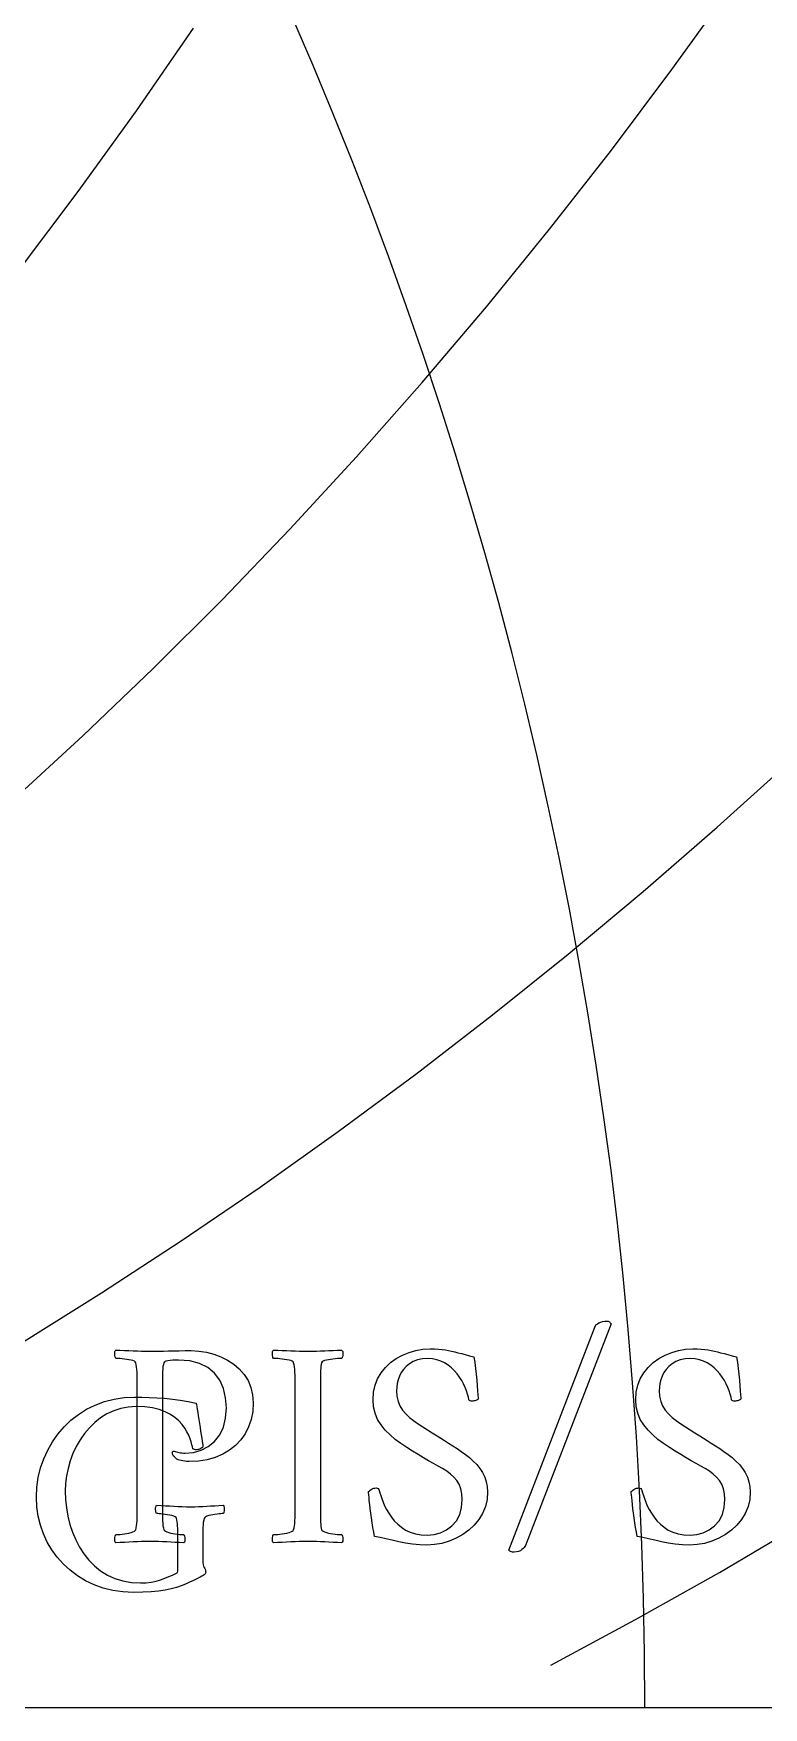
# Model space of a CAD drawing. Header units: millimetres. Extents: x -1 to 120, y -1 to 120.
# Drawn here: x 47.54 to 57.16, y 0 to 22.06 of the extents above; entities that cross this region are included whole.
import ezdxf

# ---------------------------------------------------------------- set-up
doc = ezdxf.new("R2010")
doc.units = ezdxf.units.MM
for name, color, linetype in [('CUT_OUTER', 1, 'Continuous'), ('ENGRAVE', 7, 'Continuous'), ('ENGRAVE_FINE', 8, 'Continuous'), ('TEXT', 5, 'Continuous')]:
    doc.layers.add(name, color=color, linetype=linetype)

msp = doc.modelspace()

# ---------------------------------------------------------------- linework, layer by layer
at = {"layer": 'CUT_OUTER'}
msp.add_lwpolyline([(0, 0), (120, 0), (120, 0)], dxfattribs=at)
msp.add_arc((0, 0), 120, 0, 90, dxfattribs=at)
at = {"layer": 'ENGRAVE'}
for points in [[(38.2726, 5.3159), (39.3149, 5.9509), (40.3473, 6.6118), (41.3693, 7.2985), (42.3804, 8.0108), (43.3802, 8.7484), (44.3683, 9.511), (45.3442, 10.2986), (46.3074, 11.1108), (47.2576, 11.9474), (48.1942, 12.808), (49.117, 13.6925), (50.0254, 14.6006), (50.9191, 15.5319), (51.7976, 16.4861), (52.6607, 17.463), (53.5078, 18.4622), (54.3387, 19.4834), (55.153, 20.5262), (55.9503, 21.5903), (56.7304, 22.6754)], [(37.557, 9.084), (38.523, 9.8515), (39.4752, 10.6456), (40.4131, 11.4658), (41.3363, 12.3119), (42.2441, 13.1838), (43.1362, 14.081), (44.012, 15.0032), (44.8711, 15.9502), (45.713, 16.9216), (46.5372, 17.9171), (47.3432, 18.9363), (48.1307, 19.9789), (48.8991, 21.0445), (49.6481, 22.1327)], [(54.3551, 0.5579), (55.4686, 1.1579), (56.5753, 1.7815), (57.675, 2.4286), (58.7672, 3.0989), (59.8515, 3.7924), (60.9276, 4.509), (61.9952, 5.2483), (63.0539, 6.0104), (64.1033, 6.7949), (65.1431, 7.6017), (66.1729, 8.4305), (67.1925, 9.2812), (68.2015, 10.1536), (69.1997, 11.0474), (70.1865, 11.9623), (71.1619, 12.8982), (72.1254, 13.8547), (73.0768, 14.8317), (74.0159, 15.8288), (74.9422, 16.8457), (75.8556, 17.8822), (76.7559, 18.9379), (77.6427, 20.0126)], [(38.6379, 0.4053), (39.7532, 0.8675), (40.863, 1.355), (41.9666, 1.8677), (43.0637, 2.4054), (44.1539, 2.968), (45.2368, 3.5554), (46.3119, 4.1674), (47.3788, 4.804), (48.4371, 5.4648), (49.4865, 6.1498), (50.5264, 6.8588), (51.5566, 7.5915), (52.5767, 8.3478), (53.5862, 9.1274), (54.5848, 9.9302), (55.5721, 10.7558), (56.5477, 11.6042), (57.5114, 12.4749)], [(0, 0), (120, 0)]]:
    msp.add_lwpolyline(points, dxfattribs=at)
for radius in [116.16, 110.4, 104.88, 71.76]:
    msp.add_arc((0, 0), radius, 0, 90, dxfattribs=at)
at = {"layer": 'ENGRAVE_FINE'}
for radius in [100.1586, 87.9254, 55.5946]:
    msp.add_arc((0, 0), radius, 0, 90, dxfattribs=at)
at = {"layer": 'TEXT'}
for points in [[(55.0973, 5.0916), (55.1083, 5.0907), (55.1179, 5.0882), (55.126, 5.0839), (55.1326, 5.0779), (55.138, 5.0714), (55.1424, 5.0656), (55.1458, 5.0606), (55.1482, 5.0563), (54.02, 2.1339), (54.0143, 2.1233), (54.0048, 2.1109), (53.9917, 2.0969), (53.975, 2.0811), (53.9545, 2.0665), (53.9304, 2.0561), (53.9026, 2.0498), (53.8712, 2.0478), (53.8514, 2.0486), (53.8354, 2.0512), (53.823, 2.0555), (53.8144, 2.0615), (53.8084, 2.0675), (53.8041, 2.0718), (53.8015, 2.0743), (53.8006, 2.0752), (54.9445, 5.0368), (54.9488, 5.0417), (54.9578, 5.0485), (54.9713, 5.0573), (54.9896, 5.0681), (55.0117, 5.0784), (55.0371, 5.0857), (55.0656, 5.0901), (55.0973, 5.0916)], [(50.4356, 4.0143), (50.429, 3.9023), (50.4091, 3.7974), (50.3761, 3.6996), (50.3298, 3.6089), (50.2717, 3.5266), (50.203, 3.4541), (50.1238, 3.3914), (50.034, 3.3386), (49.9353, 3.2966), (49.8289, 3.2666), (49.7149, 3.2486), (49.5933, 3.2426), (49.5764, 3.2431), (49.5571, 3.2445), (49.5353, 3.247), (49.5111, 3.2504), (49.4868, 3.2548), (49.465, 3.2602), (49.4457, 3.2666), (49.4288, 3.2739), (49.4239, 3.2787), (49.4171, 3.2852), (49.4082, 3.2934), (49.3975, 3.3033), (49.3872, 3.3149), (49.3798, 3.3283), (49.3754, 3.3433), (49.374, 3.3601), (49.3752, 3.3701), (49.3789, 3.3767), (49.385, 3.3799), (49.3935, 3.3797), (49.4095, 3.3756), (49.4259, 3.3714), (49.4428, 3.3668), (49.4601, 3.3621), (49.4783, 3.3578), (49.4974, 3.3547), (49.5174, 3.3529), (49.5385, 3.3523), (49.6494, 3.3619), (49.751, 3.391), (49.8433, 3.4393), (49.9263, 3.507), (49.9949, 3.5926), (50.0438, 3.6946), (50.0732, 3.8129), (50.083, 3.9477), (50.0732, 4.0836), (50.0438, 4.2053), (49.9949, 4.3128), (49.9263, 4.4061), (49.8379, 4.4815), (49.7295, 4.5353), (49.6009, 4.5676), (49.4523, 4.5784), (49.4324, 4.5782), (49.4077, 4.5774), (49.3785, 4.5762), (49.3446, 4.5745), (49.3121, 4.5711), (49.2873, 4.5647), (49.27, 4.5554), (49.2604, 4.5432), (49.2534, 4.5225), (49.2481, 4.4957), (49.2446, 4.4627), (49.2427, 4.4237), (49.2419, 4.3814), (49.2413, 4.339), (49.2409, 4.2962), (49.2408, 4.2533), (49.2408, 2.6236), (49.2409, 2.5813), (49.2413, 2.5404), (49.2419, 2.501), (49.2427, 2.463), (49.2446, 2.4275), (49.2481, 2.3954), (49.2534, 2.3668), (49.2604, 2.3416), (49.2672, 2.332), (49.2799, 2.323), (49.2985, 2.3144), (49.323, 2.3063), (49.3508, 2.2991), (49.3793, 2.2931), (49.4086, 2.2883), (49.4386, 2.2848), (49.4666, 2.2822), (49.49, 2.2804), (49.5087, 2.2793), (49.5228, 2.2789), (49.5281, 2.2696), (49.5321, 2.2573), (49.5349, 2.2422), (49.5365, 2.224), (49.5364, 2.2059), (49.5341, 2.1908), (49.5296, 2.1785), (49.5228, 2.1692), (49.4647, 2.173), (49.4077, 2.1766), (49.352, 2.1799), (49.2976, 2.1829), (49.2433, 2.1855), (49.1884, 2.1873), (49.1327, 2.1884), (49.0762, 2.1888), (49.0213, 2.1884), (48.9661, 2.1873), (48.9106, 2.1855), (48.8549, 2.1829), (48.7987, 2.1799), (48.7418, 2.1766), (48.6841, 2.173), (48.6257, 2.1692), (48.619, 2.1785), (48.6145, 2.1908), (48.6121, 2.2059), (48.612, 2.224), (48.6136, 2.2422), (48.6164, 2.2573), (48.6205, 2.2696), (48.6257, 2.2789), (48.6398, 2.2793), (48.6585, 2.2804), (48.6819, 2.2822), (48.71, 2.2848), (48.7401, 2.2883), (48.7697, 2.2931), (48.7988, 2.2991), (48.8275, 2.3063), (48.8526, 2.3144), (48.8711, 2.323), (48.8829, 2.332), (48.8882, 2.3416), (48.8952, 2.3668), (48.9004, 2.3954), (48.904, 2.4275), (48.9058, 2.463), (48.9067, 2.501), (48.9073, 2.5404), (48.9077, 2.5813), (48.9078, 2.6236), (48.9078, 4.2572), (48.9077, 4.2997), (48.9073, 4.3409), (48.9067, 4.381), (48.9058, 4.4198), (48.904, 4.4561), (48.9004, 4.4888), (48.8952, 4.5178), (48.8882, 4.5432), (48.8829, 4.5542), (48.8711, 4.5637), (48.8526, 4.5718), (48.8275, 4.5784), (48.7988, 4.5839), (48.7697, 4.5887), (48.7401, 4.5927), (48.71, 4.596), (48.6819, 4.5986), (48.6585, 4.6005), (48.6398, 4.6016), (48.6257, 4.6019), (48.6205, 4.6112), (48.6164, 4.6235), (48.6136, 4.6386), (48.612, 4.6568), (48.6121, 4.6749), (48.6145, 4.6901), (48.619, 4.7023), (48.6257, 4.7116), (48.6841, 4.7095), (48.7418, 4.7072), (48.7987, 4.7046), (48.8549, 4.7018), (48.9106, 4.6992), (48.9661, 4.6974), (49.0213, 4.6963), (49.0762, 4.6959), (49.1341, 4.6962), (49.1942, 4.6969), (49.2566, 4.6981), (49.3211, 4.6999), (49.389, 4.7016), (49.4616, 4.7028), (49.5389, 4.7035), (49.6208, 4.7038), (49.7215, 4.6988), (49.8201, 4.6837), (49.9164, 4.6586), (50.0105, 4.6235), (50.0994, 4.5788), (50.18, 4.525), (50.2522, 4.4622), (50.3161, 4.3904), (50.3684, 4.3096), (50.4057, 4.22), (50.4281, 4.1215), (50.4356, 4.0143)], [(51.1564, 4.6959), (51.2128, 4.6963), (51.2685, 4.6974), (51.3235, 4.6992), (51.3777, 4.7018), (51.4322, 4.7046), (51.4879, 4.7072), (51.5448, 4.7095), (51.603, 4.7116), (51.6097, 4.7023), (51.6142, 4.6901), (51.6166, 4.6749), (51.6167, 4.6568), (51.6151, 4.6386), (51.6123, 4.6235), (51.6082, 4.6112), (51.603, 4.6019), (51.5888, 4.6016), (51.5697, 4.6005), (51.5457, 4.5986), (51.5168, 4.596), (51.4859, 4.5927), (51.4561, 4.5887), (51.4272, 4.5839), (51.3993, 4.5784), (51.3748, 4.5718), (51.3562, 4.5637), (51.3434, 4.5542), (51.3366, 4.5432), (51.3313, 4.5221), (51.3273, 4.4981), (51.3245, 4.4712), (51.3229, 4.4413), (51.322, 4.4092), (51.3214, 4.3757), (51.321, 4.3407), (51.3209, 4.3042), (51.3209, 4.2983), (51.3209, 4.2924), (51.3209, 4.2866), (51.3209, 4.2807), (51.3209, 4.2748), (51.3209, 4.2689), (51.3209, 4.2631), (51.3209, 4.2572), (51.3209, 2.6236), (51.3209, 2.6177), (51.3209, 2.6119), (51.3209, 2.606), (51.3209, 2.6001), (51.3209, 2.5942), (51.3209, 2.5884), (51.3209, 2.5825), (51.3209, 2.5766), (51.321, 2.5403), (51.3214, 2.5056), (51.322, 2.4727), (51.3229, 2.4415), (51.3245, 2.4125), (51.3273, 2.3861), (51.3313, 2.3625), (51.3366, 2.3416), (51.3434, 2.332), (51.3562, 2.323), (51.3748, 2.3144), (51.3993, 2.3063), (51.4272, 2.2991), (51.4561, 2.2931), (51.4859, 2.2883), (51.5168, 2.2848), (51.5457, 2.2822), (51.5697, 2.2804), (51.5888, 2.2793), (51.603, 2.2789), (51.6082, 2.2696), (51.6123, 2.2573), (51.6151, 2.2422), (51.6167, 2.224), (51.6166, 2.2059), (51.6142, 2.1908), (51.6097, 2.1785), (51.603, 2.1692), (51.5448, 2.173), (51.4879, 2.1766), (51.4322, 2.1799), (51.3777, 2.1829), (51.3235, 2.1855), (51.2685, 2.1873), (51.2128, 2.1884), (51.1564, 2.1888), (51.1013, 2.1884), (51.0457, 2.1873), (50.9896, 2.1855), (50.9331, 2.1829), (50.876, 2.1799), (50.8185, 2.1766), (50.7605, 2.173), (50.702, 2.1692), (50.6952, 2.1785), (50.6907, 2.1908), (50.6884, 2.2059), (50.6883, 2.224), (50.6898, 2.2422), (50.6927, 2.2573), (50.6967, 2.2696), (50.702, 2.2789), (50.7162, 2.2793), (50.7353, 2.2804), (50.7593, 2.2822), (50.7881, 2.2848), (50.8191, 2.2883), (50.8494, 2.2931), (50.8789, 2.2991), (50.9076, 2.3063), (50.9327, 2.3144), (50.9512, 2.323), (50.9631, 2.332), (50.9683, 2.3416), (50.9753, 2.3668), (50.9806, 2.3954), (50.9841, 2.4275), (50.986, 2.463), (50.9868, 2.501), (50.9874, 2.5404), (50.9878, 2.5813), (50.9879, 2.6236), (50.9879, 4.2572), (50.9878, 4.2997), (50.9874, 4.3409), (50.9868, 4.381), (50.986, 4.4198), (50.9841, 4.4561), (50.9806, 4.4888), (50.9753, 4.5178), (50.9683, 4.5432), (50.9631, 4.5542), (50.9512, 4.5637), (50.9327, 4.5718), (50.9076, 4.5784), (50.8789, 4.5839), (50.8494, 4.5887), (50.8191, 4.5927), (50.7881, 4.596), (50.7593, 4.5986), (50.7353, 4.6005), (50.7162, 4.6016), (50.702, 4.6019), (50.6967, 4.6112), (50.6927, 4.6235), (50.6898, 4.6386), (50.6883, 4.6568), (50.6884, 4.6749), (50.6907, 4.6901), (50.6952, 4.7023), (50.702, 4.7116), (50.7605, 4.7095), (50.8185, 4.7072), (50.876, 4.7046), (50.9331, 4.7018), (50.9896, 4.6992), (51.0457, 4.6974), (51.1013, 4.6963), (51.1564, 4.6959)], [(52.7664, 4.7273), (52.8246, 4.7264), (52.8776, 4.7239), (52.9255, 4.7196), (52.9682, 4.7136), (53.0086, 4.7061), (53.0495, 4.6974), (53.0909, 4.6875), (53.1327, 4.6764), (53.1774, 4.6641), (53.2272, 4.6509), (53.2822, 4.6367), (53.3423, 4.6215), (53.3534, 4.5465), (53.3634, 4.4702), (53.3721, 4.3927), (53.3795, 4.314), (53.3858, 4.2397), (53.3908, 4.1754), (53.3946, 4.1212), (53.3971, 4.077), (53.3969, 4.0678), (53.3923, 4.0598), (53.3832, 4.0531), (53.3697, 4.0476), (53.3548, 4.0433), (53.3413, 4.0403), (53.3293, 4.0384), (53.3188, 4.0378), (53.3058, 4.0388), (53.2943, 4.0417), (53.2843, 4.0466), (53.2757, 4.0535), (53.2698, 4.0902), (53.26, 4.1299), (53.2463, 4.1725), (53.2287, 4.218), (53.2073, 4.2645), (53.1822, 4.3101), (53.1534, 4.3546), (53.121, 4.3982), (53.085, 4.4395), (53.0456, 4.4771), (53.0027, 4.511), (52.9564, 4.5412), (52.9069, 4.5661), (52.8541, 4.5838), (52.7982, 4.5945), (52.739, 4.598), (52.6648, 4.5938), (52.599, 4.5814), (52.5414, 4.5605), (52.4922, 4.5314), (52.4504, 4.4962), (52.4149, 4.457), (52.3857, 4.4139), (52.3629, 4.3669), (52.3458, 4.3182), (52.3336, 4.2699), (52.3262, 4.2222), (52.3238, 4.1749), (52.3288, 4.1017), (52.3439, 4.0349), (52.3689, 3.9744), (52.4041, 3.9203), (52.4469, 3.8708), (52.4952, 3.8243), (52.5488, 3.7807), (52.6078, 3.7401), (52.6696, 3.7007), (52.7317, 3.6608), (52.794, 3.6204), (52.8565, 3.5795), (52.9048, 3.5494), (52.9555, 3.5178), (53.0086, 3.4847), (53.0642, 3.4502), (53.1205, 3.414), (53.1758, 3.3758), (53.2302, 3.3356), (53.2835, 3.2935), (53.334, 3.2488), (53.3795, 3.201), (53.4202, 3.1499), (53.4559, 3.0957), (53.485, 3.038), (53.5059, 2.9767), (53.5183, 2.9117), (53.5225, 2.843), (53.5153, 2.7423), (53.4936, 2.6476), (53.4575, 2.5591), (53.4069, 2.4767), (53.345, 2.4018), (53.2747, 2.3357), (53.1961, 2.2784), (53.1092, 2.2299), (53.0168, 2.1914), (52.9217, 2.1638), (52.8239, 2.1473), (52.7234, 2.1418), (52.6282, 2.1445), (52.5348, 2.1526), (52.4431, 2.166), (52.3532, 2.1849), (52.2664, 2.2054), (52.1842, 2.224), (52.1067, 2.2407), (52.0339, 2.2554), (52.0225, 2.3132), (52.0119, 2.3729), (52.0019, 2.4346), (51.9928, 2.4983), (51.9844, 2.5609), (51.9771, 2.6197), (51.9707, 2.6746), (51.9653, 2.7255), (51.961, 2.7698), (51.958, 2.8048), (51.9561, 2.8305), (51.9555, 2.8469), (51.9657, 2.8563), (51.9766, 2.865), (51.9882, 2.873), (52.0006, 2.8802), (52.0134, 2.8862), (52.0265, 2.8905), (52.0399, 2.8931), (52.0535, 2.8939), (52.0694, 2.8917), (52.0819, 2.8851), (52.0909, 2.8741), (52.0966, 2.8587), (52.104, 2.8287), (52.1147, 2.7935), (52.1285, 2.7533), (52.1455, 2.7079), (52.1663, 2.6595), (52.1916, 2.6104), (52.2212, 2.5606), (52.2552, 2.51), (52.2941, 2.4612), (52.3385, 2.4165), (52.3882, 2.376), (52.4433, 2.3396), (52.5046, 2.3096), (52.573, 2.2882), (52.6486, 2.2753), (52.7312, 2.2711), (52.8203, 2.2788), (52.9036, 2.3019), (52.9809, 2.3405), (53.0524, 2.3945), (53.1124, 2.4624), (53.1552, 2.5428), (53.181, 2.6357), (53.1895, 2.7411), (53.185, 2.817), (53.1714, 2.8841), (53.1488, 2.9424), (53.1171, 2.9919), (53.0781, 3.0354), (53.0338, 3.0761), (52.9841, 3.1138), (52.929, 3.1486), (52.8701, 3.1823), (52.809, 3.2171), (52.7458, 3.2529), (52.6803, 3.2896), (52.6072, 3.3338), (52.5329, 3.3802), (52.4573, 3.4288), (52.3806, 3.4796), (52.3063, 3.5338), (52.2381, 3.5927), (52.176, 3.6562), (52.1201, 3.7244), (52.0738, 3.7981), (52.0407, 3.8782), (52.0209, 3.9646), (52.0143, 4.0574), (52.021, 4.1559), (52.0412, 4.2479), (52.0749, 4.3332), (52.122, 4.4119), (52.1799, 4.4831), (52.2459, 4.5456), (52.32, 4.5996), (52.4021, 4.645), (52.4895, 4.681), (52.5794, 4.7067), (52.6717, 4.7221), (52.7664, 4.7273)], [(56.2255, 4.7273), (56.2837, 4.7264), (56.3367, 4.7239), (56.3845, 4.7196), (56.4273, 4.7136), (56.4677, 4.7061), (56.5086, 4.6974), (56.5499, 4.6875), (56.5918, 4.6764), (56.6365, 4.6641), (56.6863, 4.6509), (56.7413, 4.6367), (56.8014, 4.6215), (56.8125, 4.5465), (56.8224, 4.4702), (56.8311, 4.3927), (56.8386, 4.314), (56.8448, 4.2397), (56.8499, 4.1754), (56.8537, 4.1212), (56.8562, 4.077), (56.856, 4.0678), (56.8513, 4.0598), (56.8423, 4.0531), (56.8288, 4.0476), (56.8139, 4.0433), (56.8004, 4.0403), (56.7884, 4.0384), (56.7779, 4.0378), (56.7649, 4.0388), (56.7534, 4.0417), (56.7434, 4.0466), (56.7348, 4.0535), (56.7289, 4.0902), (56.7191, 4.1299), (56.7054, 4.1725), (56.6878, 4.218), (56.6664, 4.2645), (56.6413, 4.3101), (56.6125, 4.3546), (56.5801, 4.3982), (56.5441, 4.4395), (56.5046, 4.4771), (56.4618, 4.511), (56.4155, 4.5412), (56.3659, 4.5661), (56.3132, 4.5838), (56.2572, 4.5945), (56.1981, 4.598), (56.1239, 4.5938), (56.0581, 4.5814), (56.0005, 4.5605), (55.9513, 4.5314), (55.9094, 4.4962), (55.8739, 4.457), (55.8448, 4.4139), (55.822, 4.3669), (55.8049, 4.3182), (55.7927, 4.2699), (55.7853, 4.2222), (55.7829, 4.1749), (55.7879, 4.1017), (55.8029, 4.0349), (55.828, 3.9744), (55.8632, 3.9203), (55.906, 3.8708), (55.9542, 3.8243), (56.0079, 3.7807), (56.0669, 3.7401), (56.1287, 3.7007), (56.1908, 3.6608), (56.2531, 3.6204), (56.3156, 3.5795), (56.3639, 3.5494), (56.4145, 3.5178), (56.4677, 3.4847), (56.5232, 3.4502), (56.5796, 3.414), (56.6349, 3.3758), (56.6892, 3.3356), (56.7426, 3.2935), (56.7931, 3.2488), (56.8386, 3.201), (56.8792, 3.1499), (56.915, 3.0957), (56.9441, 3.038), (56.9649, 2.9767), (56.9774, 2.9117), (56.9816, 2.843), (56.9744, 2.7423), (56.9527, 2.6476), (56.9166, 2.5591), (56.866, 2.4767), (56.8041, 2.4018), (56.7338, 2.3357), (56.6552, 2.2784), (56.5683, 2.2299), (56.4759, 2.1914), (56.3808, 2.1638), (56.2829, 2.1473), (56.1824, 2.1418), (56.0873, 2.1445), (55.9939, 2.1526), (55.9022, 2.166), (55.8122, 2.1849), (55.7254, 2.2054), (55.6433, 2.224), (55.5658, 2.2407), (55.493, 2.2554), (55.4816, 2.3132), (55.4709, 2.3729), (55.461, 2.4346), (55.4518, 2.4983), (55.4435, 2.5609), (55.4362, 2.6197), (55.4298, 2.6746), (55.4244, 2.7255), (55.4201, 2.7698), (55.4171, 2.8048), (55.4152, 2.8305), (55.4146, 2.8469), (55.4248, 2.8563), (55.4357, 2.865), (55.4473, 2.873), (55.4597, 2.8802), (55.4725, 2.8862), (55.4856, 2.8905), (55.499, 2.8931), (55.5126, 2.8939), (55.5285, 2.8917), (55.541, 2.8851), (55.55, 2.8741), (55.5556, 2.8587), (55.5631, 2.8287), (55.5738, 2.7935), (55.5876, 2.7533), (55.6046, 2.7079), (55.6254, 2.6595), (55.6506, 2.6104), (55.6803, 2.5606), (55.7143, 2.51), (55.7532, 2.4612), (55.7975, 2.4165), (55.8472, 2.376), (55.9023, 2.3396), (55.9637, 2.3096), (56.0321, 2.2882), (56.1076, 2.2753), (56.1903, 2.2711), (56.2794, 2.2788), (56.3626, 2.3019), (56.44, 2.3405), (56.5115, 2.3945), (56.5715, 2.4624), (56.6143, 2.5428), (56.64, 2.6357), (56.6486, 2.7411), (56.6441, 2.817), (56.6305, 2.8841), (56.6078, 2.9424), (56.5761, 2.9919), (56.5372, 3.0354), (56.4929, 3.0761), (56.4432, 3.1138), (56.3881, 3.1486), (56.3292, 3.1823), (56.2681, 3.2171), (56.2048, 3.2529), (56.1393, 3.2896), (56.0663, 3.3338), (55.9919, 3.3802), (55.9164, 3.4288), (55.8397, 3.4796), (55.7654, 3.5338), (55.6972, 3.5927), (55.6351, 3.6562), (55.5792, 3.7244), (55.5329, 3.7981), (55.4998, 3.8782), (55.48, 3.9646), (55.4734, 4.0574), (55.4801, 4.1559), (55.5003, 4.2479), (55.534, 4.3332), (55.5811, 4.4119), (55.639, 4.4831), (55.705, 4.5456), (55.7791, 4.5996), (55.8612, 4.645), (55.9486, 4.681), (56.0385, 4.7067), (56.1308, 4.7221), (56.2255, 4.7273)], [(49.4425, 2.2106), (49.4425, 2.2165), (49.4425, 2.2223), (49.4425, 2.2282), (49.4425, 2.2341), (49.4425, 2.24), (49.4425, 2.2459), (49.4425, 2.2517), (49.4425, 2.2576), (49.4424, 2.294), (49.442, 2.3286), (49.4414, 2.3615), (49.4405, 2.3928), (49.4389, 2.4218), (49.4361, 2.4481), (49.4321, 2.4717), (49.4268, 2.4927), (49.4216, 2.5038), (49.4097, 2.5137), (49.3912, 2.5224), (49.3661, 2.5299), (49.3375, 2.5362), (49.3083, 2.5416), (49.2787, 2.546), (49.2486, 2.5495), (49.2205, 2.552), (49.1972, 2.5539), (49.1784, 2.555), (49.1644, 2.5553), (49.1591, 2.5646), (49.1551, 2.5769), (49.1522, 2.5921), (49.1506, 2.6102), (49.1508, 2.6283), (49.1531, 2.6435), (49.1576, 2.6557), (49.1644, 2.665), (49.2226, 2.6628), (49.2799, 2.6601), (49.3362, 2.6569), (49.3916, 2.6533), (49.4464, 2.6498), (49.5013, 2.6474), (49.5561, 2.6459), (49.6109, 2.6454), (49.6669, 2.6459), (49.7211, 2.6474), (49.7736, 2.6498), (49.8244, 2.6533), (49.8755, 2.6569), (49.9287, 2.6601), (49.9842, 2.6628), (50.0419, 2.665), (50.0486, 2.6557), (50.0531, 2.6435), (50.0554, 2.6283), (50.0556, 2.6102), (50.054, 2.5921), (50.0512, 2.5769), (50.0471, 2.5646), (50.0419, 2.5553), (50.0279, 2.555), (50.0095, 2.5539), (49.9868, 2.552), (49.9596, 2.5495), (49.9307, 2.546), (49.9028, 2.5416), (49.8759, 2.5362), (49.8499, 2.5299), (49.8271, 2.5224), (49.8097, 2.5137), (49.7978, 2.5038), (49.7911, 2.4927), (49.7842, 2.4674), (49.7789, 2.4388), (49.7753, 2.4067), (49.7735, 2.3712), (49.7727, 2.3333), (49.772, 2.2938), (49.7717, 2.253), (49.7716, 2.2106), (49.7716, 1.9403), (49.7728, 1.9109), (49.7765, 1.8855), (49.7826, 1.8639), (49.7911, 1.8463), (49.7997, 1.8306), (49.8058, 1.8149), (49.8095, 1.7993), (49.8107, 1.7836), (49.81, 1.776), (49.8078, 1.7689), (49.8041, 1.7623), (49.799, 1.7562), (49.7907, 1.7493), (49.7774, 1.7405), (49.7593, 1.7297), (49.7363, 1.717), (49.6936, 1.6952), (49.6477, 1.6729), (49.5986, 1.6502), (49.5463, 1.6269), (49.489, 1.6044), (49.4249, 1.5838), (49.3539, 1.5652), (49.276, 1.5486), (49.189, 1.5348), (49.0904, 1.525), (48.9804, 1.5192), (48.8588, 1.5172), (48.7207, 1.5235), (48.5885, 1.5422), (48.4622, 1.5734), (48.3417, 1.6171), (48.2282, 1.6717), (48.1228, 1.7356), (48.0255, 1.8088), (47.9362, 1.8913), (47.8559, 1.9817), (47.7854, 2.0784), (47.7247, 2.1815), (47.6738, 2.2909), (47.6335, 2.4054), (47.6047, 2.5235), (47.5875, 2.6453), (47.5817, 2.7708), (47.5877, 2.9039), (47.6057, 3.0328), (47.6357, 3.1575), (47.6777, 3.2781), (47.7305, 3.3933), (47.7928, 3.5019), (47.8646, 3.6039), (47.946, 3.6992), (48.0363, 3.7863), (48.1346, 3.8633), (48.2409, 3.9302), (48.3554, 3.9871), (48.4767, 4.0326), (48.6037, 4.065), (48.7363, 4.0845), (48.8745, 4.091), (48.9696, 4.09), (49.0669, 4.087), (49.1664, 4.0821), (49.2682, 4.0753), (49.3714, 4.0655), (49.4753, 4.0518), (49.58, 4.0342), (49.6854, 4.0126), (49.6862, 4.0076), (49.6888, 3.9925), (49.6931, 3.9674), (49.6991, 3.9323), (49.7061, 3.8904), (49.7133, 3.8451), (49.7208, 3.7964), (49.7285, 3.7443), (49.7362, 3.6916), (49.7436, 3.6414), (49.7509, 3.5937), (49.7578, 3.5484), (49.7638, 3.5089), (49.7681, 3.4784), (49.7707, 3.4569), (49.7716, 3.4446), (49.7716, 3.4367), (49.7676, 3.4289), (49.7598, 3.4211), (49.7481, 3.4132), (49.7341, 3.4064), (49.7196, 3.4015), (49.7047, 3.3986), (49.6893, 3.3976), (49.6761, 3.3983), (49.6638, 3.4005), (49.6526, 3.4042), (49.6423, 3.4093), (49.637, 3.4338), (49.6291, 3.4642), (49.6184, 3.5004), (49.6051, 3.5425), (49.5874, 3.5881), (49.5639, 3.6346), (49.5346, 3.6821), (49.4993, 3.7306), (49.4568, 3.7777), (49.4058, 3.8211), (49.3461, 3.8609), (49.278, 3.897), (49.1996, 3.927), (49.1095, 3.9485), (49.0077, 3.9613), (48.8941, 3.9656), (48.7907, 3.9596), (48.6923, 3.9416), (48.5988, 3.9116), (48.5101, 3.8696), (48.427, 3.8175), (48.35, 3.757), (48.2791, 3.6882), (48.2144, 3.6111), (48.1564, 3.5276), (48.1057, 3.4397), (48.0623, 3.3474), (48.0263, 3.2507), (47.9981, 3.1516), (47.9779, 3.0524), (47.9657, 2.9528), (47.9617, 2.8531), (47.9655, 2.7419), (47.9769, 2.6317), (47.9959, 2.5225), (48.0224, 2.4143), (48.0567, 2.3091), (48.0988, 2.2091), (48.1488, 2.1143), (48.2065, 2.0245), (48.2722, 1.9418), (48.3456, 1.8678), (48.4269, 1.8027), (48.516, 1.7464), (48.6131, 1.701), (48.7183, 1.6685), (48.8315, 1.6491), (48.9528, 1.6426), (49.0252, 1.6451), (49.0934, 1.6529), (49.1574, 1.6657), (49.2172, 1.6837), (49.2732, 1.7044), (49.3255, 1.7253), (49.3741, 1.7465), (49.419, 1.7679), (49.4277, 1.7722), (49.4342, 1.7772), (49.4385, 1.783), (49.4405, 1.7895), (49.4414, 1.7967), (49.442, 1.8047), (49.4424, 1.8133), (49.4425, 1.8228)]]:
    msp.add_lwpolyline(points, close=True, dxfattribs=at)

doc.saveas('drawing.dxf')
